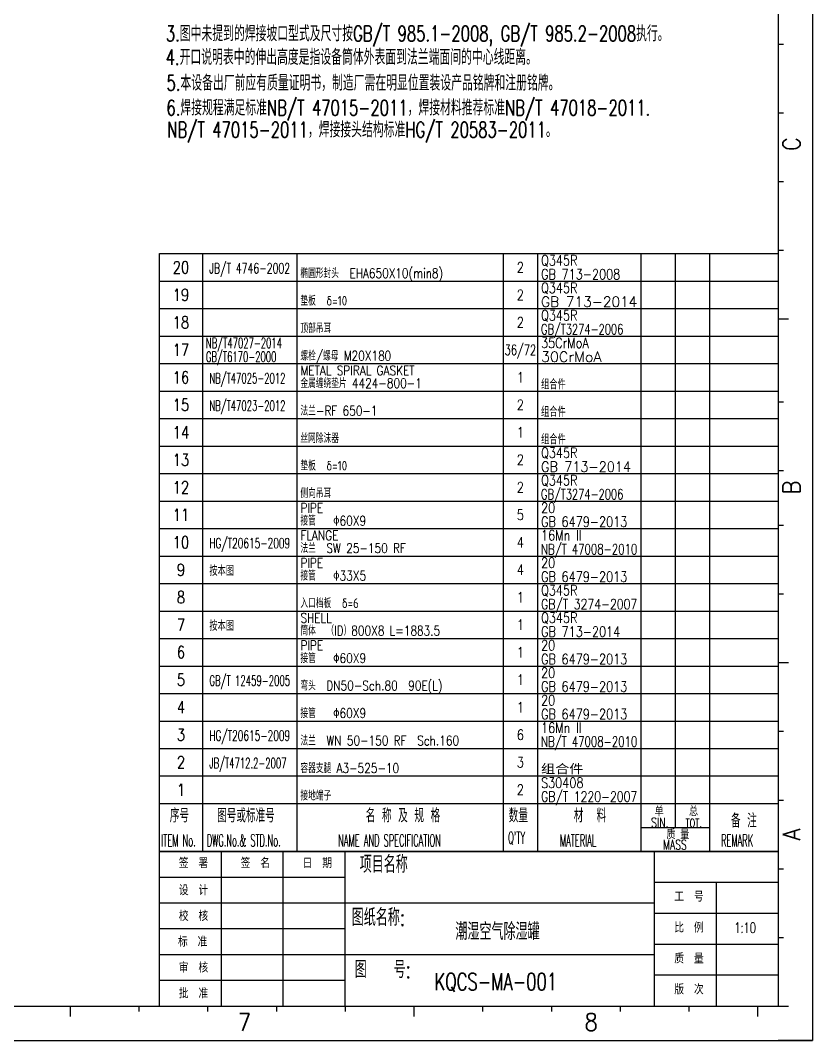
# Model space of a CAD drawing. Header units: millimetres. Extents: x 74243 to 82653, y -16849 to -10909.
# Drawn here: x 80348 to 82653, y -16849 to -13880 of the extents above; entities that cross this region are included whole.
import ezdxf
from ezdxf.enums import TextEntityAlignment as Align

# ---------------------------------------------------------------- set-up
doc = ezdxf.new("R2010")
doc.units = ezdxf.units.MM
for name, color, linetype in [('2细线层', 4, 'Continuous'), ('6文字层', 3, 'Continuous'), ('7标注层', 4, 'Continuous'), ('图框层', 7, 'Continuous'), ('文字', 4, 'Continuous')]:
    doc.layers.add(name, color=color, linetype=linetype)
doc.styles.add('cooec', font='romans.shx', dxfattribs={"width": 0.75, "bigfont": 'hztxt.shx'})
doc.styles.add('JEREH', font='romans.shx', dxfattribs={"width": 0.7, "bigfont": 'hztxt.shx'})
doc.styles.add('PC_TEXTSTYLE', font='romans.shx', dxfattribs={"width": 0.75, "bigfont": 'hztxt.shx'})
doc.styles.add('ROMANC', font='romans.shx', dxfattribs={"width": 0.75, "bigfont": 'hztxt.shx'})
doc.styles.add('TH_GBDIM', font='romans.shx', dxfattribs={"width": 0.8, "bigfont": 'gbcbig.shx'})

# ---------------------------------------------------------------- blocks, each defined once
blk = doc.blocks.new('PC_PAPER_BLOCK')
at = {"layer": '2细线层'}
for p, q in [((816, 584), (816, -10)), ((806, 280), (807.5, 280)), ((806, 260), (807.5, 260)), ((806, 240), (807.5, 240)), ((806, 220), (807.5, 220)), ((806, 200), (809, 200)), ((806, 175.92), (807.5, 175.92)), ((806, 155.92), (807.5, 155.92)), ((806, 140), (807.5, 140)), ((806, 120), (807.5, 120)), ((806, 100), (809, 100)), ((806, 80), (807.5, 80)), ((806, 60), (807.5, 60)), ((806, 40), (807.5, 40)), ((806, 20), (807.5, 20)), ((600, 0), (600, -3)), ((620, 0), (620, -1.5)), ((640, 0), (640, -1.5)), ((660, 0), (660, -1.5)), ((680, 0), (680, -1.5)), ((700, 0), (700, -3)), ((720, 0), (720, -1.5)), ((740, 0), (740, -1.5)), ((760, 0), (760, -1.5)), ((780, 0), (780, -1.5)), ((800, 0), (800, -1.5)), ((800, 0), (800, -3)), ((806, 0), (809, 0)), ((-25, -10), (816, -10)), ((816, -10), (806, -10))]:
    blk.add_line(p, q, dxfattribs=at)
blk.add_point((806, 0), dxfattribs=at)
at = {"layer": '图框层'}
for p in [(806, 574), (0, 0)]:
    blk.add_line(p, (806, 0), dxfattribs=at)
at = {"layer": '2细线层', "style": 'ROMANC', "width": 0.9}
for s, p in [('C', (812.36, 248.87)), ('B', (812.36, 148.89)), ('A', (812.36, 48.26))]:
    blk.add_text(s, height=5, rotation=90, dxfattribs=at).set_placement(p)
for s, p in [('7', (648.79, -7.11)), ('8', (749.68, -7.11))]:
    blk.add_text(s, height=5, dxfattribs=at).set_placement(p)
blk = doc.blocks.new('PC_MXB_BLOCK')
at = {"layer": '2细线层'}
blk.add_line((-180, 8), (0, 8), dxfattribs=at)
blk.add_line((-180, 8), (0, 8), dxfattribs=at)
at = {"layer": '文字'}
for p, q in [((-180, 8), (0, 8)), ((-167.5, 8), (-167.5, 0)), ((-140, 8), (-140, 0)), ((-80, 8), (-80, 0)), ((-70, 8), (-70, 0)), ((-40, 8), (-40, 0)), ((-30, 8), (-30, 0)), ((-20, 8), (-20, 0)), ((-180, 0), (0, 0)), ((-180, 0), (0, 0))]:
    blk.add_line(p, q, dxfattribs=at)
blk.add_lwpolyline([(-180, 0), (-180, 8)], dxfattribs=at)
at = {"layer": '6文字层', "style": 'TH_GBDIM'}
for tag, height, width, p, p2 in [('序号', 3.5, 2.193548, (-179, 2.25), (-168.5, 2.25)), ('代号上', 3, 3.993092, (-166.5, 4.5), (-141, 4.5)), ('名称英文', 2.8, 7.251333, (-139, 4.6), (-81, 4.6)), ('单重', 3, 2.379703, (-40, 2.7), (-30, 2.7)), ('总重', 3, 2.379703, (-30, 2.7), (-20, 2.7)), ('备注', 3, 4.759405, (-20, 2.7), (0, 2.7)), ('代号下', 3, 4.077601, (-166.5, 0.5), (-141, 0.5)), ('代号', 3, 5.727599, (-165.5, 2.25), (-142, 2.25)), ('名称中文', 2.8, 7.251333, (-139, 0.88), (-81, 0.88)), ('数量', 3, 1.918871, (-79, 2.5), (-71, 2.5)), ('材料下', 3, 4.477366, (-69, 0.5), (-41, 0.5)), ('材料', 3, 6.663167, (-69, 2.5), (-41, 2.5))]:
    blk.add_attdef(tag, text='', height=height, dxfattribs=dict(at, width=width)).set_placement(p, p2, align=Align.FIT)
at = {"layer": '6文字层', "style": 'TH_GBDIM', "width": 4.384761}
blk.add_attdef('材料上', text='', height=3, rotation=359.9009, dxfattribs=at).set_placement((-69, 4.55), (-41, 4.5), align=Align.FIT)

msp = doc.modelspace()

# ---------------------------------------------------------------- linework, layer by layer
for p in [(82552.7, -15649.1), (80752.7, -16749)]:
    msp.add_line(p, (82552.7, -16749))
at = {"layer": '7标注层'}
msp.add_line((82552.7, -16669), (82552.7, -16749), dxfattribs=at)
at = {"layer": '文字'}
for p, q in [((80752.7, -16159, 0), (82552.7, -16159, 0)), ((80752.7, -16159, 0), (82552.7, -16159, 0)), ((80877.7, -16159, 0), (80877.7, -16299, 0)), ((81152.7, -16159, 0), (81152.7, -16299, 0)), ((81752.7, -16159, 0), (81752.7, -16299, 0)), ((81852.7, -16159, 0), (81852.7, -16299, 0)), ((82152.7, -16159, 0), (82152.7, -16299, 0)), ((82252.7, -16159, 0), (82252.7, -16229, 0)), ((82352.7, -16159, 0), (82352.7, -16299, 0)), ((82152.7, -16229, 0), (82352.7, -16229, 0)), ((80752.7, -16299, 0), (82552.7, -16299, 0)), ((80752.7, -16299), (82552.7, -16299)), ((82552.7, -16299), (80752.7, -16299)), ((80752.7, -16749), (80752.7, -16299))]:
    msp.add_line(p, q, dxfattribs=at)
at = {"layer": '文字', "elevation": 0}
msp.add_lwpolyline([(80752.7, -16299), (80752.7, -16159)], dxfattribs=at)
at = {"layer": '文字'}
for points in [[(80932.7, -16749), (80932.7, -16299)], [(81112.7, -16749), (81112.7, -16299)], [(81292.7, -16749), (81292.7, -16299)], [(82192.7, -16749), (82192.7, -16299)], [(82192.7, -16749), (82192.7, -16299)], [(81292.7, -16374), (80752.7, -16374)], [(82552.7, -16389), (82192.7, -16389)], [(82372.7, -16749), (82372.7, -16389)], [(82372.7, -16749), (82372.7, -16389)], [(81292.7, -16449), (80752.7, -16449)], [(82192.7, -16449), (81292.7, -16449)], [(82552.7, -16479), (82192.7, -16479)], [(82552.7, -16479), (82192.7, -16479)], [(81292.7, -16524), (80752.7, -16524)], [(82552.7, -16569), (82192.7, -16569)], [(82552.7, -16569), (82192.7, -16569)], [(81292.7, -16599), (80752.7, -16599)], [(82192.7, -16599), (81292.7, -16599)], [(82192.7, -16599), (81292.7, -16599)], [(81292.7, -16674), (80752.7, -16674)], [(82552.7, -16659), (82192.7, -16659)], [(82552.7, -16659), (82192.7, -16659)]]:
    msp.add_lwpolyline(points, dxfattribs=at)

# ---------------------------------------------------------------- block references
at = {"layer": '图框层', "xscale": 10, "yscale": 10, "zscale": 10}
msp.add_blockref('PC_PAPER_BLOCK', (74492.7, -16749), dxfattribs=at)
at = {"layer": '图框层'}
ref = msp.add_blockref('PC_MXB_BLOCK', (82552.7, -14639, 0), dxfattribs=dict(at, xscale=10, yscale=10, zscale=10))
ref.add_attrib('材料下', 'GB 713-2008', (81862.7, -14634, 0), dxfattribs={"layer": '6文字层', "height": 30, "style": 'TH_GBDIM', "width": 0.8})
ref.add_attrib('材料上', 'Q345R', (81862.7, -14593.5, 0), dxfattribs={"layer": '6文字层', "height": 30, "rotation": 359.9009, "style": 'TH_GBDIM', "width": 0.8})
ref.add_attrib('数量', '2', dxfattribs={"layer": '6文字层', "height": 30, "style": 'TH_GBDIM', "width": 0.8}).set_placement((81802.7, -14614, 0), align=Align.CENTER)
ref.add_attrib('名称中文', '椭圆形封头  EHA650X10(min8)', (81162.7, -14630.1, 0), dxfattribs={"layer": '6文字层', "height": 28, "style": 'TH_GBDIM', "width": 0.8})
ref.add_attrib('代号', 'JB/T 4746-2002', dxfattribs={"layer": '6文字层', "height": 30, "style": 'TH_GBDIM', "width": 0.589606}).set_placement((80897.7, -14616.5, 0), (81132.7, -14616.5, 0), align=Align.FIT)
ref.add_attrib('序号', '20', dxfattribs={"layer": '6文字层', "height": 35, "style": 'TH_GBDIM', "width": 0.8}).set_placement((80815.2, -14616.5, 0), align=Align.CENTER)
ref = msp.add_blockref('PC_MXB_BLOCK', (82552.7, -14719, 0), dxfattribs=dict(at, xscale=10.00000000001213, yscale=10.00000000001213, zscale=10.00000000001213))
ref.add_attrib('材料下', 'GB 713-2014', dxfattribs={"layer": '6文字层', "height": 30, "style": 'TH_GBDIM', "width": 0.863436}).set_placement((81862.7, -14714, 0), (82142.7, -14714, 0), align=Align.FIT)
ref.add_attrib('材料上', 'Q345R', (81862.7, -14673.5, 0), dxfattribs={"layer": '6文字层', "height": 30, "rotation": 359.9009, "style": 'TH_GBDIM', "width": 0.8})
ref.add_attrib('数量', '2', dxfattribs={"layer": '6文字层', "height": 30, "style": 'TH_GBDIM', "width": 0.8}).set_placement((81802.7, -14694, 0), align=Align.CENTER)
ref.add_attrib('名称中文', '垫板  δ=10', (81162.7, -14710.1, 0), dxfattribs={"layer": '6文字层', "height": 28, "style": 'TH_GBDIM', "width": 0.8})
ref.add_attrib('序号', '19', dxfattribs={"layer": '6文字层', "height": 35, "style": 'TH_GBDIM', "width": 0.8}).set_placement((80815.2, -14696.5, 0), align=Align.CENTER)
ref = msp.add_blockref('PC_MXB_BLOCK', (82552.7, -14799, 0), dxfattribs=dict(at, xscale=9.999999999998384, yscale=9.999999999998384, zscale=9.999999999998384))
ref.add_attrib('材料下', 'GB/T3274-2006', (81862.7, -14794, 0), dxfattribs={"layer": '6文字层', "height": 30, "style": 'TH_GBDIM', "width": 0.7})
ref.add_attrib('材料上', 'Q345R', (81862.7, -14753.5, 0), dxfattribs={"layer": '6文字层', "height": 30, "rotation": 359.9009, "style": 'TH_GBDIM', "width": 0.8})
ref.add_attrib('数量', '2', dxfattribs={"layer": '6文字层', "height": 30, "style": 'TH_GBDIM', "width": 0.8}).set_placement((81802.7, -14774, 0), align=Align.CENTER)
ref.add_attrib('名称中文', '顶部吊耳', (81162.7, -14790.1, 0), dxfattribs={"layer": '6文字层', "height": 28, "style": 'TH_GBDIM', "width": 0.8})
ref.add_attrib('序号', '18', dxfattribs={"layer": '6文字层', "height": 35, "style": 'TH_GBDIM', "width": 0.8}).set_placement((80815.2, -14776.5, 0), align=Align.CENTER)
ref = msp.add_blockref('PC_MXB_BLOCK', (82552.7, -14879, 0), dxfattribs=dict(at, xscale=10.00000000001213, yscale=10.00000000001213, zscale=10.00000000001213))
ref.add_attrib('材料下', '30CrMoA     ', dxfattribs={"layer": '6文字层', "height": 30, "style": 'TH_GBDIM', "width": 0.816667}).set_placement((81862.7, -14874, 0), (82142.7, -14874, 0), align=Align.FIT)
ref.add_attrib('材料上', '35CrMoA', (81862.7, -14833.5, 0), dxfattribs={"layer": '6文字层', "height": 30, "rotation": 359.9009, "style": 'TH_GBDIM', "width": 0.8})
ref.add_attrib('数量', '36/72', dxfattribs={"layer": '6文字层', "height": 30, "style": 'TH_GBDIM', "width": 0.7}).set_placement((81802.7, -14854, 0), align=Align.CENTER)
ref.add_attrib('名称中文', '螺栓/螺母 M20X180', (81162.7, -14870.1, 0), dxfattribs={"layer": '6文字层', "height": 28, "style": 'TH_GBDIM', "width": 0.8})
ref.add_attrib('序号', '17', dxfattribs={"layer": '6文字层', "height": 35, "style": 'TH_GBDIM', "width": 0.8}).set_placement((80815.2, -14856.5, 0), align=Align.CENTER)
ref.add_attrib('代号上', 'NB/T47027-2014', (80887.7, -14834, 0), dxfattribs={"layer": '6文字层', "height": 30, "style": 'TH_GBDIM', "width": 0.6})
ref.add_attrib('代号下', 'GB/T6170-2000', (80887.7, -14874, 0), dxfattribs={"layer": '6文字层', "height": 30, "style": 'TH_GBDIM', "width": 0.6})
ref = msp.add_blockref('PC_MXB_BLOCK', (82552.7, -14959, 0), dxfattribs=dict(at, xscale=10.00000000001213, yscale=10.00000000001213, zscale=10.00000000001213))
ref.add_attrib('材料下', '组合件', (81862.7, -14954, 0), dxfattribs={"layer": '6文字层', "height": 30, "style": 'TH_GBDIM', "width": 0.8})
ref.add_attrib('数量', '1', dxfattribs={"layer": '6文字层', "height": 30, "style": 'TH_GBDIM', "width": 0.8}).set_placement((81802.7, -14934, 0), align=Align.CENTER)
ref.add_attrib('名称英文', 'METAL SPIRAL GASKET', (81162.7, -14913, 0), dxfattribs={"layer": '6文字层', "height": 28, "style": 'TH_GBDIM', "width": 0.8})
ref.add_attrib('名称中文', '金属缠绕垫片 4424-800-1', (81162.7, -14950.1, 0), dxfattribs={"layer": '6文字层', "height": 28, "style": 'TH_GBDIM', "width": 0.8})
ref.add_attrib('代号', 'NB/T47025-2012', (80897.7, -14936.5, 0), dxfattribs={"layer": '6文字层', "height": 30, "style": 'TH_GBDIM', "width": 0.6})
ref.add_attrib('序号', '16', dxfattribs={"layer": '6文字层', "height": 35, "style": 'TH_GBDIM', "width": 0.8}).set_placement((80815.2, -14936.5, 0), align=Align.CENTER)
ref = msp.add_blockref('PC_MXB_BLOCK', (82552.7, -15039, 0), dxfattribs=dict(at, xscale=10.00000000001213, yscale=10.00000000001213, zscale=10.00000000001213))
ref.add_attrib('材料下', '组合件', (81862.7, -15034, 0), dxfattribs={"layer": '6文字层', "height": 30, "style": 'TH_GBDIM', "width": 0.8})
ref.add_attrib('数量', '2', dxfattribs={"layer": '6文字层', "height": 30, "style": 'TH_GBDIM', "width": 0.8}).set_placement((81802.7, -15014, 0), align=Align.CENTER)
ref.add_attrib('名称中文', '法兰-RF 650-1', (81162.7, -15030.1, 0), dxfattribs={"layer": '6文字层', "height": 28, "style": 'TH_GBDIM', "width": 0.8})
ref.add_attrib('代号', 'NB/T47023-2012', (80897.7, -15016.5, 0), dxfattribs={"layer": '6文字层', "height": 30, "style": 'TH_GBDIM', "width": 0.6})
ref.add_attrib('序号', '15', dxfattribs={"layer": '6文字层', "height": 35, "style": 'TH_GBDIM', "width": 0.8}).set_placement((80815.2, -15016.5, 0), align=Align.CENTER)
ref = msp.add_blockref('PC_MXB_BLOCK', (82552.7, -15119, 0), dxfattribs=dict(at, xscale=10, yscale=10, zscale=10))
ref.add_attrib('材料下', '组合件', (81862.7, -15114, 0), dxfattribs={"layer": '6文字层', "height": 30, "style": 'TH_GBDIM', "width": 0.8})
ref.add_attrib('数量', '1', dxfattribs={"layer": '6文字层', "height": 30, "style": 'TH_GBDIM', "width": 0.8}).set_placement((81802.7, -15094, 0), align=Align.CENTER)
ref.add_attrib('名称中文', '丝网除沫器', (81162.7, -15110.1, 0), dxfattribs={"layer": '6文字层', "height": 28, "style": 'TH_GBDIM', "width": 0.8})
ref.add_attrib('序号', '14', dxfattribs={"layer": '6文字层', "height": 35, "style": 'TH_GBDIM', "width": 0.8}).set_placement((80815.2, -15096.5, 0), align=Align.CENTER)
ref = msp.add_blockref('PC_MXB_BLOCK', (82552.7, -15199, 0), dxfattribs=dict(at, xscale=10.00000000001213, yscale=10.00000000001213, zscale=10.00000000001213))
ref.add_attrib('材料下', 'GB 713-2014 ', dxfattribs={"layer": '6文字层', "height": 30, "style": 'TH_GBDIM', "width": 0.784}).set_placement((81862.7, -15194, 0), (82142.7, -15194, 0), align=Align.FIT)
ref.add_attrib('材料上', 'Q345R', (81862.7, -15153.5, 0), dxfattribs={"layer": '6文字层', "height": 30, "rotation": 359.9009, "style": 'TH_GBDIM', "width": 0.8})
ref.add_attrib('数量', '2', dxfattribs={"layer": '6文字层', "height": 30, "style": 'TH_GBDIM', "width": 0.8}).set_placement((81802.7, -15174, 0), align=Align.CENTER)
ref.add_attrib('名称中文', '垫板  δ=10', (81162.7, -15190.1, 0), dxfattribs={"layer": '6文字层', "height": 28, "style": 'TH_GBDIM', "width": 0.8})
ref.add_attrib('序号', '13', dxfattribs={"layer": '6文字层', "height": 35, "style": 'TH_GBDIM', "width": 0.8}).set_placement((80815.2, -15176.5, 0), align=Align.CENTER)
ref = msp.add_blockref('PC_MXB_BLOCK', (82552.7, -15279, 0), dxfattribs=dict(at, xscale=9.999999999998384, yscale=9.999999999998384, zscale=9.999999999998384))
ref.add_attrib('材料下', 'GB/T3274-2006', (81862.7, -15274, 0), dxfattribs={"layer": '6文字层', "height": 30, "style": 'TH_GBDIM', "width": 0.7})
ref.add_attrib('材料上', 'Q345R', (81862.7, -15233.5, 0), dxfattribs={"layer": '6文字层', "height": 30, "rotation": 359.9009, "style": 'TH_GBDIM', "width": 0.8})
ref.add_attrib('数量', '2', dxfattribs={"layer": '6文字层', "height": 30, "style": 'TH_GBDIM', "width": 0.8}).set_placement((81802.7, -15254, 0), align=Align.CENTER)
ref.add_attrib('名称中文', '侧向吊耳', (81162.7, -15270.1, 0), dxfattribs={"layer": '6文字层', "height": 28, "style": 'TH_GBDIM', "width": 0.8})
ref.add_attrib('序号', '12', dxfattribs={"layer": '6文字层', "height": 35, "style": 'TH_GBDIM', "width": 0.8}).set_placement((80815.2, -15256.5, 0), align=Align.CENTER)
ref = msp.add_blockref('PC_MXB_BLOCK', (82552.7, -15359, 0), dxfattribs=dict(at, xscale=10.00000000001213, yscale=10.00000000001213, zscale=10.00000000001213))
ref.add_attrib('材料下', 'GB 6479-2013', (81862.7, -15354, 0), dxfattribs={"layer": '6文字层', "height": 30, "style": 'TH_GBDIM', "width": 0.8})
ref.add_attrib('材料上', '20', (81862.7, -15313.5, 0), dxfattribs={"layer": '6文字层', "height": 30, "rotation": 359.9009, "style": 'TH_GBDIM', "width": 0.8})
ref.add_attrib('数量', '5', dxfattribs={"layer": '6文字层', "height": 30, "style": 'TH_GBDIM', "width": 0.8}).set_placement((81802.7, -15334, 0), align=Align.CENTER)
ref.add_attrib('名称英文', 'PIPE', (81162.7, -15313, 0), dxfattribs={"layer": '6文字层', "height": 28, "style": 'TH_GBDIM', "width": 0.8})
ref.add_attrib('名称中文', '接管   Φ60X9', (81162.7, -15350.1, 0), dxfattribs={"layer": '6文字层', "height": 28, "style": 'TH_GBDIM', "width": 0.8})
ref.add_attrib('序号', '11', dxfattribs={"layer": '6文字层', "height": 35, "style": 'TH_GBDIM', "width": 0.8}).set_placement((80815.2, -15336.5, 0), align=Align.CENTER)
ref = msp.add_blockref('PC_MXB_BLOCK', (82552.7, -15439, 0), dxfattribs=dict(at, xscale=10.00000000001213, yscale=10.00000000001213, zscale=10.00000000001213))
ref.add_attrib('材料下', 'NB/T 47008-2010', dxfattribs={"layer": '6文字层', "height": 30, "style": 'TH_GBDIM', "width": 0.642623}).set_placement((81862.7, -15434, 0), (82142.7, -15434, 0), align=Align.FIT)
ref.add_attrib('材料上', '16Mn II', (81862.7, -15393.5, 0), dxfattribs={"layer": '6文字层', "height": 30, "rotation": 359.9009, "style": 'TH_GBDIM', "width": 0.8})
ref.add_attrib('数量', '4', dxfattribs={"layer": '6文字层', "height": 30, "style": 'TH_GBDIM', "width": 0.8}).set_placement((81802.7, -15414, 0), align=Align.CENTER)
ref.add_attrib('名称英文', 'FLANGE', (81162.7, -15393, 0), dxfattribs={"layer": '6文字层', "height": 28, "style": 'TH_GBDIM', "width": 0.8})
ref.add_attrib('名称中文', '法兰  SW 25-150 RF', (81162.7, -15430.1, 0), dxfattribs={"layer": '6文字层', "height": 28, "style": 'TH_GBDIM', "width": 0.8})
ref.add_attrib('代号', 'HG/T20615-2009', dxfattribs={"layer": '6文字层', "height": 30, "style": 'TH_GBDIM', "width": 0.581272}).set_placement((80897.7, -15416.5, 0), (81132.7, -15416.5, 0), align=Align.FIT)
ref.add_attrib('序号', '10', dxfattribs={"layer": '6文字层', "height": 35, "style": 'TH_GBDIM', "width": 0.8}).set_placement((80815.2, -15416.5, 0), align=Align.CENTER)
ref = msp.add_blockref('PC_MXB_BLOCK', (82552.7, -15519, 0), dxfattribs=dict(at, xscale=10.00000000001213, yscale=10.00000000001213, zscale=10.00000000001213))
ref.add_attrib('材料下', 'GB 6479-2013', (81862.7, -15514, 0), dxfattribs={"layer": '6文字层', "height": 30, "style": 'TH_GBDIM', "width": 0.8})
ref.add_attrib('材料上', '20', (81862.7, -15473.5, 0), dxfattribs={"layer": '6文字层', "height": 30, "rotation": 359.9009, "style": 'TH_GBDIM', "width": 0.8})
ref.add_attrib('数量', '4', dxfattribs={"layer": '6文字层', "height": 30, "style": 'TH_GBDIM', "width": 0.8}).set_placement((81802.7, -15494, 0), align=Align.CENTER)
ref.add_attrib('名称英文', 'PIPE', (81162.7, -15473, 0), dxfattribs={"layer": '6文字层', "height": 28, "style": 'TH_GBDIM', "width": 0.8})
ref.add_attrib('名称中文', '接管   Φ33X5', (81162.7, -15510.1, 0), dxfattribs={"layer": '6文字层', "height": 28, "style": 'TH_GBDIM', "width": 0.8})
ref.add_attrib('代号', '按本图', (80897.7, -15496.5, 0), dxfattribs={"layer": '6文字层', "height": 30, "style": 'TH_GBDIM', "width": 0.8})
ref.add_attrib('序号', '9', dxfattribs={"layer": '6文字层', "height": 35, "style": 'TH_GBDIM', "width": 0.8}).set_placement((80815.2, -15496.5, 0), align=Align.CENTER)
ref = msp.add_blockref('PC_MXB_BLOCK', (82552.7, -15599, 0), dxfattribs=dict(at, xscale=10.00000000001213, yscale=10.00000000001213, zscale=10.00000000001213))
ref.add_attrib('材料下', 'GB/T 3274-2007', dxfattribs={"layer": '6文字层', "height": 30, "style": 'TH_GBDIM', "width": 0.690141}).set_placement((81862.7, -15594, 0), (82142.7, -15594, 0), align=Align.FIT)
ref.add_attrib('材料上', 'Q345R', (81862.7, -15553.5, 0), dxfattribs={"layer": '6文字层', "height": 30, "rotation": 359.9009, "style": 'TH_GBDIM', "width": 0.8})
ref.add_attrib('数量', '1', dxfattribs={"layer": '6文字层', "height": 30, "style": 'TH_GBDIM', "width": 0.8}).set_placement((81802.7, -15574, 0), align=Align.CENTER)
ref.add_attrib('名称中文', '入口档板  δ=6   ', (81162.7, -15590.1, 0), dxfattribs={"layer": '6文字层', "height": 28, "style": 'TH_GBDIM', "width": 0.8})
ref.add_attrib('序号', '8', dxfattribs={"layer": '6文字层', "height": 35, "style": 'TH_GBDIM', "width": 0.8}).set_placement((80815.2, -15576.5, 0), align=Align.CENTER)
ref = msp.add_blockref('PC_MXB_BLOCK', (82552.7, -15679, 0), dxfattribs=dict(at, xscale=10.00000000001213, yscale=10.00000000001213, zscale=10.00000000001213))
ref.add_attrib('材料下', 'GB 713-2014', (81862.7, -15674, 0), dxfattribs={"layer": '6文字层', "height": 30, "style": 'TH_GBDIM', "width": 0.8})
ref.add_attrib('材料上', 'Q345R', (81862.7, -15633.5, 0), dxfattribs={"layer": '6文字层', "height": 30, "rotation": 359.9009, "style": 'TH_GBDIM', "width": 0.8})
ref.add_attrib('数量', '1', dxfattribs={"layer": '6文字层', "height": 30, "style": 'TH_GBDIM', "width": 0.8}).set_placement((81802.7, -15654, 0), align=Align.CENTER)
ref.add_attrib('名称英文', 'SHELL', (81162.7, -15633, 0), dxfattribs={"layer": '6文字层', "height": 28, "style": 'TH_GBDIM', "width": 0.8})
ref.add_attrib('名称中文', '筒体  （ID）800X8 L=1883.5', (81162.7, -15670.1, 0), dxfattribs={"layer": '6文字层', "height": 28, "style": 'TH_GBDIM', "width": 0.8})
ref.add_attrib('代号', '按本图', (80897.7, -15656.5, 0), dxfattribs={"layer": '6文字层', "height": 30, "style": 'TH_GBDIM', "width": 0.8})
ref.add_attrib('序号', '7', dxfattribs={"layer": '6文字层', "height": 35, "style": 'TH_GBDIM', "width": 0.8}).set_placement((80815.2, -15656.5, 0), align=Align.CENTER)
ref = msp.add_blockref('PC_MXB_BLOCK', (82552.7, -15759, 0), dxfattribs=dict(at, xscale=10.00000000001213, yscale=10.00000000001213, zscale=10.00000000001213))
ref.add_attrib('材料下', 'GB 6479-2013', (81862.7, -15754, 0), dxfattribs={"layer": '6文字层', "height": 30, "style": 'TH_GBDIM', "width": 0.8})
ref.add_attrib('材料上', '20', (81862.7, -15713.5, 0), dxfattribs={"layer": '6文字层', "height": 30, "rotation": 359.9009, "style": 'TH_GBDIM', "width": 0.8})
ref.add_attrib('数量', '1', dxfattribs={"layer": '6文字层', "height": 30, "style": 'TH_GBDIM', "width": 0.8}).set_placement((81802.7, -15734, 0), align=Align.CENTER)
ref.add_attrib('名称英文', 'PIPE', (81162.7, -15713, 0), dxfattribs={"layer": '6文字层', "height": 28, "style": 'TH_GBDIM', "width": 0.8})
ref.add_attrib('名称中文', '接管   Φ60X9', (81162.7, -15750.1, 0), dxfattribs={"layer": '6文字层', "height": 28, "style": 'TH_GBDIM', "width": 0.8})
ref.add_attrib('序号', '6', dxfattribs={"layer": '6文字层', "height": 35, "style": 'TH_GBDIM', "width": 0.8}).set_placement((80815.2, -15736.5, 0), align=Align.CENTER)
ref = msp.add_blockref('PC_MXB_BLOCK', (82552.7, -15839, 0), dxfattribs=dict(at, xscale=10.00000000001213, yscale=10.00000000001213, zscale=10.00000000001213))
ref.add_attrib('材料下', 'GB 6479-2013', (81862.7, -15834, 0), dxfattribs={"layer": '6文字层', "height": 30, "style": 'TH_GBDIM', "width": 0.8})
ref.add_attrib('材料上', '20', (81862.7, -15793.5, 0), dxfattribs={"layer": '6文字层', "height": 30, "rotation": 359.9009, "style": 'TH_GBDIM', "width": 0.8})
ref.add_attrib('数量', '1', dxfattribs={"layer": '6文字层', "height": 30, "style": 'TH_GBDIM', "width": 0.8}).set_placement((81802.7, -15814, 0), align=Align.CENTER)
ref.add_attrib('名称中文', '弯头  DN50-Sch.80  90E(L)', (81162.7, -15830.1, 0), dxfattribs={"layer": '6文字层', "height": 28, "style": 'TH_GBDIM', "width": 0.8})
ref.add_attrib('代号', 'GB/T 12459-2005', dxfattribs={"layer": '6文字层', "height": 30, "style": 'TH_GBDIM', "width": 0.541118}).set_placement((80897.7, -15816.5, 0), (81132.7, -15816.5, 0), align=Align.FIT)
ref.add_attrib('序号', '5', dxfattribs={"layer": '6文字层', "height": 35, "style": 'TH_GBDIM', "width": 0.8}).set_placement((80815.2, -15816.5, 0), align=Align.CENTER)
ref = msp.add_blockref('PC_MXB_BLOCK', (82552.7, -15919, 0), dxfattribs=dict(at, xscale=10.00000000001213, yscale=10.00000000001213, zscale=10.00000000001213))
ref.add_attrib('材料下', 'GB 6479-2013', (81862.7, -15914, 0), dxfattribs={"layer": '6文字层', "height": 30, "style": 'TH_GBDIM', "width": 0.8})
ref.add_attrib('材料上', '20', (81862.7, -15873.5, 0), dxfattribs={"layer": '6文字层', "height": 30, "rotation": 359.9009, "style": 'TH_GBDIM', "width": 0.8})
ref.add_attrib('数量', '1', dxfattribs={"layer": '6文字层', "height": 30, "style": 'TH_GBDIM', "width": 0.8}).set_placement((81802.7, -15894, 0), align=Align.CENTER)
ref.add_attrib('名称中文', '接管   Φ60X9', (81162.7, -15910.1, 0), dxfattribs={"layer": '6文字层', "height": 28, "style": 'TH_GBDIM', "width": 0.8})
ref.add_attrib('序号', '4', dxfattribs={"layer": '6文字层', "height": 35, "style": 'TH_GBDIM', "width": 0.8}).set_placement((80815.2, -15896.5, 0), align=Align.CENTER)
ref = msp.add_blockref('PC_MXB_BLOCK', (82552.7, -15999, 0), dxfattribs=dict(at, xscale=10.00000000001213, yscale=10.00000000001213, zscale=10.00000000001213))
ref.add_attrib('材料下', 'NB/T 47008-2010', dxfattribs={"layer": '6文字层', "height": 30, "style": 'TH_GBDIM', "width": 0.642623}).set_placement((81862.7, -15994, 0), (82142.7, -15994, 0), align=Align.FIT)
ref.add_attrib('材料上', '16Mn II', (81862.7, -15953.5, 0), dxfattribs={"layer": '6文字层', "height": 30, "rotation": 359.9009, "style": 'TH_GBDIM', "width": 0.8})
ref.add_attrib('数量', '6', dxfattribs={"layer": '6文字层', "height": 30, "style": 'TH_GBDIM', "width": 0.8}).set_placement((81802.7, -15974, 0), align=Align.CENTER)
ref.add_attrib('名称中文', '法兰  WN 50-150 RF  Sch.160', (81162.7, -15990.1, 0), dxfattribs={"layer": '6文字层', "height": 28, "style": 'TH_GBDIM', "width": 0.8})
ref.add_attrib('代号', 'HG/T20615-2009', dxfattribs={"layer": '6文字层', "height": 30, "style": 'TH_GBDIM', "width": 0.581272}).set_placement((80897.7, -15976.5, 0), (81132.7, -15976.5, 0), align=Align.FIT)
ref.add_attrib('序号', '3', dxfattribs={"layer": '6文字层', "height": 35, "style": 'TH_GBDIM', "width": 0.8}).set_placement((80815.2, -15976.5, 0), align=Align.CENTER)
ref = msp.add_blockref('PC_MXB_BLOCK', (82552.7, -16079, 0), dxfattribs=dict(at, xscale=10.00000000001213, yscale=10.00000000001213, zscale=10.00000000001213))
ref.add_attrib('材料下', '组合件    ', dxfattribs={"layer": '6文字层', "height": 30, "style": 'TH_GBDIM', "width": 1.509314}).set_placement((81862.7, -16074, 0), (82142.7, -16074, 0), align=Align.FIT)
ref.add_attrib('数量', '3', dxfattribs={"layer": '6文字层', "height": 30, "style": 'TH_GBDIM', "width": 0.8}).set_placement((81802.7, -16054, 0), align=Align.CENTER)
ref.add_attrib('名称中文', '容器支腿 A3-525-10', (81162.7, -16070.1, 0), dxfattribs={"layer": '6文字层', "height": 28, "style": 'TH_GBDIM', "width": 0.8})
ref.add_attrib('代号', 'JB/T4712.2-2007', (80897.7, -16056.5, 0), dxfattribs={"layer": '6文字层', "height": 30, "style": 'TH_GBDIM', "width": 0.6})
ref.add_attrib('序号', '2', dxfattribs={"layer": '6文字层', "height": 35, "style": 'TH_GBDIM', "width": 0.8}).set_placement((80815.2, -16056.5, 0), align=Align.CENTER)
ref = msp.add_blockref('PC_MXB_BLOCK', (82552.7, -16159, 0), dxfattribs=dict(at, xscale=10.00000000001213, yscale=10.00000000001213, zscale=10.00000000001213))
ref.add_attrib('材料下', 'GB/T 1220-2007', dxfattribs={"layer": '6文字层', "height": 30, "style": 'TH_GBDIM', "width": 0.690141}).set_placement((81862.7, -16154, 0), (82142.7, -16154, 0), align=Align.FIT)
ref.add_attrib('材料上', 'S30408', (81862.7, -16113.5, 0), dxfattribs={"layer": '6文字层', "height": 30, "rotation": 359.9009, "style": 'TH_GBDIM', "width": 0.8})
ref.add_attrib('数量', '2', dxfattribs={"layer": '6文字层', "height": 30, "style": 'TH_GBDIM', "width": 0.8}).set_placement((81802.7, -16134, 0), align=Align.CENTER)
ref.add_attrib('名称中文', '接地端子', (81162.7, -16150.1, 0), dxfattribs={"layer": '6文字层', "height": 28, "style": 'TH_GBDIM', "width": 0.8})
ref.add_attrib('序号', '1', dxfattribs={"layer": '6文字层', "height": 35, "style": 'TH_GBDIM', "width": 0.8}).set_placement((80815.2, -16136.5, 0), align=Align.CENTER)

# ---------------------------------------------------------------- texts
at = {"layer": '7标注层', "style": 'JEREH', "width": 0.7}
for s, p in [('3.图中未提到的焊接坡口型式及尺寸按GB/T 985.1-2008, GB/T 985.2-2008执行。', (80771.3, -13918.6)), ('4.开口说明表中的伸出高度是指设备筒体外表面到法兰端面间的中心线距离。', (80770.7, -13987.3)), ('5.本设备出厂前应有质量证明书，制造厂需在明显位置装设产品铭牌和注册铭牌。', (80773.2, -14062.2))]:
    msp.add_text(s, height=45, dxfattribs=at).set_placement(p, align=Align.MIDDLE_LEFT)
at = {"layer": '7标注层'}
for s, height, style, width, p in [('6.焊接规程满足标准NB/T 47015-2011，焊接材料推荐标准NB/T 47018-2011.', 45, 'JEREH', 0.7, (80772.9, -14157)), ('NB/T 47015-2011，焊接接头结构标准HG/T 20583-2011。', 45, 'JEREH', 0.7, (80775.4, -14220.9)), ('ITEM No.', 35, 'cooec', 0.5, (80757.7, -16284, 0)), ('DWG.No.& STD.No.', 35, 'cooec', 0.5, (80890.2, -16284, 0)), ('NAME AND SPECIFICATION', 35, 'cooec', 0.5, (81272.7, -16284, 0)), ("Q'TY", 35, 'cooec', 0.5, (81766.9, -16276.1, 0)), ('MATERIAL', 35, 'cooec', 0.5, (81917.7, -16284, 0)), ('REMARK', 35, 'cooec', 0.5, (82386.7, -16284, 0))]:
    msp.add_text(s, height=height, dxfattribs=dict(at, style=style, width=width)).set_placement(p)
at = {"layer": '文字', "width": 0.7}
for s, height, style, p in [('序号', 40, 'JEREH', (80782.7, -16214, 0)), ('图号或标准号', 40, 'JEREH', (80920.2, -16214, 0)), ('名 称 及 规 格', 40, 'JEREH', (81352.7, -16214, 0)), ('数量', 40, 'JEREH', (81768.6, -16214, 0)), ('材  料', 40, 'JEREH', (81957.7, -16214, 0)), ('单', 28, 'JEREH', (82193.1, -16196.1, 0)), ('总', 28, 'JEREH', (82293.1, -16196.1, 0)), ('SIN.', 28, 'JEREH', (82182.9, -16228.5, 0)), ('TOT.', 25, 'JEREH', (82282.9, -16228.5, 0)), ('备 注', 40, 'JEREH', (82415.2, -16229, 0)), ('质 量', 28, 'JEREH', (82227.7, -16263, 0)), ('MASS', 28, 'JEREH', (82217.9, -16292.8, 0)), ('签  署', 30, 'PC_TEXTSTYLE', (80808.9, -16347.1)), ('签  名', 30, 'PC_TEXTSTYLE', (80988.9, -16347.1)), ('日  期', 30, 'PC_TEXTSTYLE', (81168.9, -16347.1)), ('设  计', 30, 'PC_TEXTSTYLE', (80808.9, -16426.1)), ('工  号', 30, 'PC_TEXTSTYLE', (82250.4, -16444.6)), ('校  核', 30, 'PC_TEXTSTYLE', (80808.9, -16501.1)), ('比  例', 30, 'PC_TEXTSTYLE', (82250.4, -16534.6)), ('比  例', 30, 'PC_TEXTSTYLE', (82250.4, -16534.6)), ('1:1', 30, 'PC_TEXTSTYLE', (82424.9, -16535.4)), ('1:10', 30, 'PC_TEXTSTYLE', (82424.9, -16535.4)), ('标  准', 30, 'PC_TEXTSTYLE', (80806.4, -16576.1)), ('质  量', 30, 'PC_TEXTSTYLE', (82250.4, -16624.6)), ('质  量', 30, 'PC_TEXTSTYLE', (82250.4, -16624.6)), ('审  核', 30, 'PC_TEXTSTYLE', (80808.9, -16651.1)), ('版  次', 30, 'PC_TEXTSTYLE', (82250.4, -16714.6)), ('版  次', 30, 'PC_TEXTSTYLE', (82250.4, -16714.6)), ('批  准', 30, 'PC_TEXTSTYLE', (80808.9, -16726.1))]:
    msp.add_text(s, height=height, dxfattribs=dict(at, style=style)).set_placement(p)
at = {"layer": '文字', "style": 'PC_TEXTSTYLE', "width": 0.7}
msp.add_text('项目名称', height=50, dxfattribs=at).set_placement((81335.1, -16335.9), align=Align.MIDDLE_LEFT)
for s, p in [('图纸名称:', (81389.5, -16487.5)), ('潮湿空气除湿罐', (81736, -16528.5)), ('图   号:', (81402.3, -16640.5)), ('KQCS-MA-001', (81731.1, -16679.9))]:
    msp.add_text(s, height=50, dxfattribs=at).set_placement(p, align=Align.MIDDLE)

doc.saveas('drawing.dxf')
